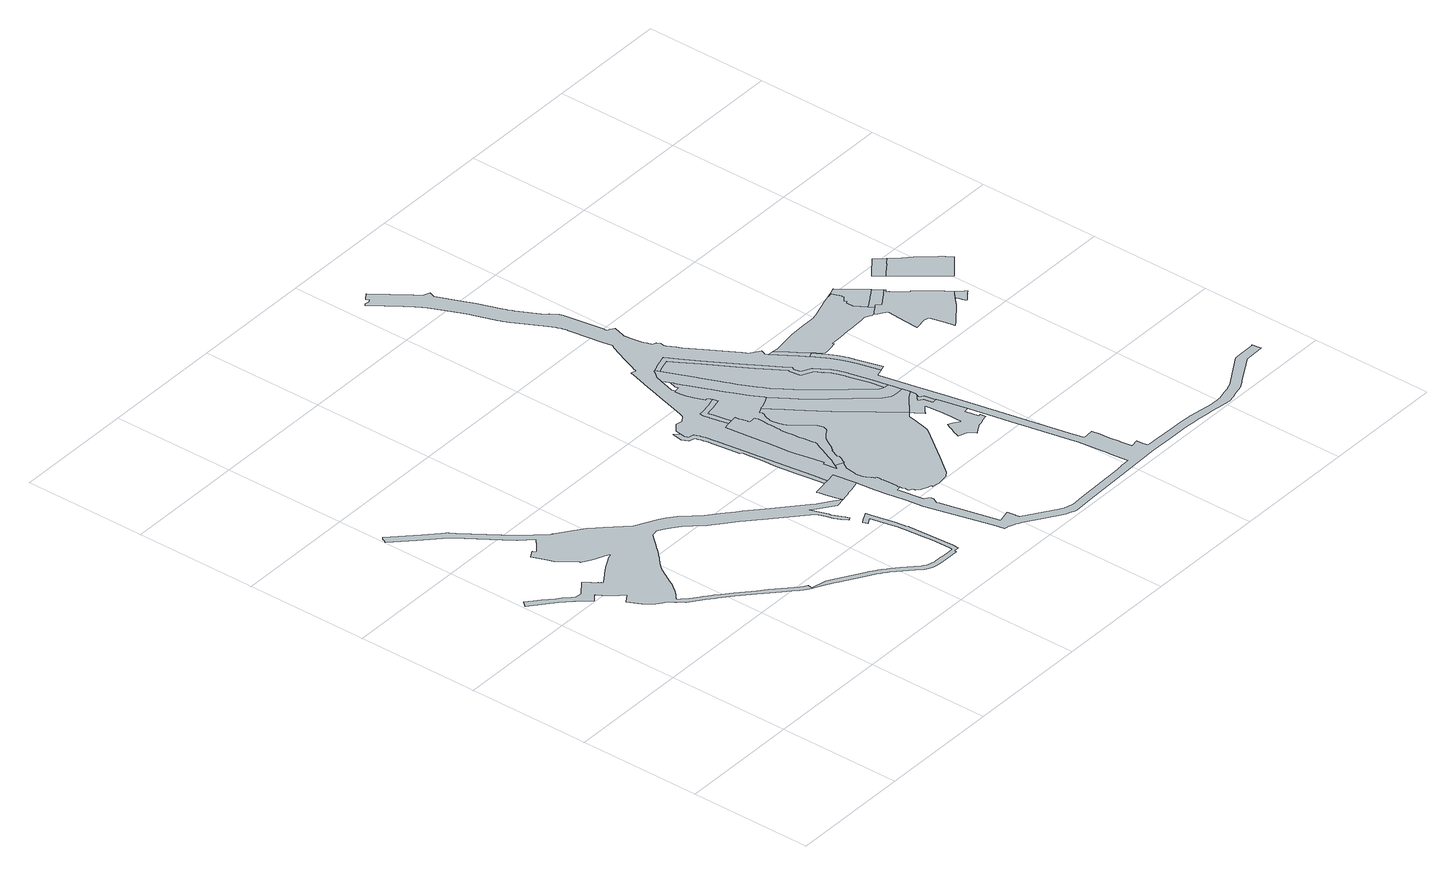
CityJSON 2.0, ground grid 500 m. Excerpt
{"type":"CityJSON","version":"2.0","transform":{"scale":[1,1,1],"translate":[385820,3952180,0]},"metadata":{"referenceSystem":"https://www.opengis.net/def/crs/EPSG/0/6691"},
"CityObjects":{
"object1":{"type":"GenericCityObject","attributes":{"class":"18","urbanPlanType":"21","prefecture":"13","city":"13100"},"geometry":[{"type":"MultiSurface","lod":"0","boundaries":[[[0,1,2,3,4,5,6,7,8,9,10,11,12,13,14,15,16,17,18,19,20,21,22,23,24,25,26,27,28,29,30,31,32,33,34,35,36,37,38,39,40,41,42,43,44,45,46,47,48,49,50,51,52,53,54,55,56,57,58,59,60,61,62,63,64,65,66,67,68,69,70,71,72,73,74,75,76,77,78,79,80,81,82,83,84,85,86,87,88,89,90,91,92,93,94,95,96,97,98,99,100,101,102,103,104,105,106,107,108,109,110,111,112,113,114,115,116,117,118,119,120,121,122,123,124,125,126,127,128,129,130,131,132,133,134,135,136,137,138,139,140,141,142,143,144,145,146,147,148,149,150,151,152,153,154,155,156,157,158,159,160,161,162,163,164,165,166,167,168,169,170,171,172,173,174,175,176,177,178,179,180,181,182,183,184,185,186,187,188,189,190,191,192,193,194,195,196,197,198,199,200,201,202,203,204,205,206,207,208,209,210,211,212,213,214,215,216,217,218,219,220,221,222,223,224,225,226,227,228,229,230,231,232,233,234,235,236,237,238,239,240,241,242,243,244,245,246,247,248,249,250,251,252,253,254,255,256,257,258,259,260,261,262,263,264,265,266,267,268,269,270,271,272,273,274,275,276,277,278,279,280,281,282,283,284,285,286,287,288,289,290,291,292,293,294,295,296,297,298,299,300,301,302,303,304,305,306,307,308,309,310,311,312,313,314,315,316,317,318,319,320,321,322,323,324,325,326,327,328,329,330,331,332,333,334,335,336,337,338,339,340,341,342,343,344,345,346,347,348,349,350,351,352,353,354,355,356,357,358,359,360,361,362,363,364,365,366,367,368,369,370,371,372,373,374,375,376,377,378,379,380,381,382,383,384,385,386,387,388,389,390,391,392,393,394,395,396,397,398,399,400,401,402,403,404,405,406,407,408,409,410,411,412,413,414,415,416,417,418,419,420,421,422,423,424,425,426,427,428,429,430,431,432,433,434,435,436,437,438,439,440,441,442,443,444,445,446,447,448,449,450,451,452,453,454,455,456,457,458,459,460,461,462,463,464,465,466,467,468,469]]]}]},
"object2":{"type":"GenericCityObject","attributes":{"class":"18","urbanPlanType":"21","prefecture":"13","city":"13100"},"geometry":[{"type":"MultiSurface","lod":"0","boundaries":[[[470,471,472,473,474,475,476,477,478,479,480,481,482,469,483,484,485,486,487,488,489,490]]]}]},
"object3":{"type":"GenericCityObject","attributes":{"class":"18","urbanPlanType":"21","prefecture":"13","city":"13100"},"geometry":[{"type":"MultiSurface","lod":"0","boundaries":[[[491,492,493,494,495,496,497,498,499,500,501,502,503,504,505,506,507,508,509,510,511,512,513,514,515,516,517,473,472,518,519,520,521,522,523,524,525,526,527,528,529,530,531,532,533,534,535,536,537,538,539,540]]]}]},
"object4":{"type":"GenericCityObject","attributes":{"class":"18","urbanPlanType":"21","prefecture":"13","city":"13100"},"geometry":[{"type":"MultiSurface","lod":"0","boundaries":[[[541,542,543,544,545,546,547,548,549,550,551,552,553,554,555,556,557,558,559,560,561,562,563,564,565,566,567,568,569,570,571,572,573,574,575,576,577,578,579,580,581,582,583,584,585,586,587,588,589,590,591,592,593,594,595,596,597,598,599,600,601,602,603,604,605,606,607,608,609,610,611,612,613,614,615,616,617,618,619,620,621,622,623,624,625,626]]]}]},
"object5":{"type":"GenericCityObject","attributes":{"class":"18","urbanPlanType":"21","prefecture":"13","city":"13100"},"geometry":[{"type":"MultiSurface","lod":"0","boundaries":[[[627,628,629,630,631,632,633,634,635,636,637,638,639,640,641,642,643,644,645,646,647,648,649,650,651,652,601,600,599,598]]]}]},
"object6":{"type":"GenericCityObject","attributes":{"class":"18","urbanPlanType":"21","prefecture":"13","city":"13100"},"geometry":[{"type":"MultiSurface","lod":"0","boundaries":[[[653,654,655,656,657,658,659,660,661,662,663,664,665,666,667,668,669,670,671,672,673,674,675,676,677,678,679,680,681,682,683,684,685,638,637,636,635,634,633,632,631,630,629,628,627,598,597,596,595,594,593,592,591,590,589,588,587,586,585,584,583,582,581,580,579,578,577,576,575,574,573,572,571,570,569,568,567,566,565,564,563,562,561,560,559,558,557,556,555,554,553,552,551,550,549,548,547,546,545,544,543,542,541,626,686,687,688,689,690,691,692,693,694,695,696,697,698,699,700,701,702,703,704,705,706,707,708,709,710,711,712,713,714,715,716,717,718,719,720,721,722,723,724,725,726,727,728,729,730,731,732,733,734,735,736,737,738,739,740,741,742,743,744,745,746,747,748,749,750,751,752,753,754,755,756,757,758,759,760,761,762,763,764,765,766,767,768,769]]]}]},
"object7":{"type":"GenericCityObject","attributes":{"class":"18","urbanPlanType":"21","prefecture":"13","city":"13100"},"geometry":[{"type":"MultiSurface","lod":"0","boundaries":[[[770,771,772,773,774,775,776,777,778,779,780,781,782,783,784,785,786,787,788,789,790,791,792,793,794,795,796,797,798,799,800,801,802,803,804,805,806,807,761,760,759,758,757,756,755,754,753,752,751,750,749,748,747,746,745,744,743,742,741,740,739,738,737,736,735,734,733,732,731,730,729,728,727,726,725,724,723,722,721,720,719,718,717,716,715,714,713,712,711,710,709,708,707,706,705,704,703,702,701,700,699,698,697,696,695,694,693,692,691,690,689,688,687,686,808,809,810,811,812,813,814,815,816,817,818,819,820,821,822,823,824,825,826,827,828,829,830,831,832,833,834,835,836,837,838,839,840,841,842,843,844,845,846,847,848,849,850,851,852,853,854,855,856,857,858,859,860,861,862,863,864,865,866,867,868,869,870,871,872]]]}]},
"object8":{"type":"GenericCityObject","attributes":{"class":"18","urbanPlanType":"21","prefecture":"13","city":"13100"},"geometry":[{"type":"MultiSurface","lod":"0","boundaries":[[[873,874,875,876,877,878,879,880,881,882,883,884,885,886,887,888,889,890,891,892,893,894,895,896,897,898,899,900,901,902,903,904,905,906,907,908,909,910,911,912,913,914,915,916,917,918,919,920,921,922,769,768,767,766,765,764,763,762,761,807,806,805,804,803,802,801,800,799,798,797,796,795,794,793,792,791,790,789,788,787,786,785,784,783,782,781,780,779,778,777,776,775,774,773,772,771,770,872,923,924,925,926,927,928,929]]]}]},
"object9":{"type":"GenericCityObject","attributes":{"class":"18","urbanPlanType":"21","prefecture":"13","city":"13100"},"geometry":[{"type":"MultiSurface","lod":"0","boundaries":[[[930,931,932,933,934,935,936,671,670,669,668,667,666,665,664,663,662,661,660,659,658,657,656,655,654,653,769,922,921,920,919,918,917,916,915,914,913,912,911,910,909,908,907,906,905,904,903,902,901,900,899,898,897,896,895,894,893,892,891,890,889,888,887,886,885,884,883,882,881,880,879,878,877,876,875,874,873,929,937,938,939,940,941,942,943,944,945,946,947,948,949,950,951,952,953,954,955,956,957,958,959,960,961,962,963,964,965,966,967,968,969,970,971,972,973,974,975,976,977,978,979,980,981,982,983,984,985,986,987,988,989,990,991,992,993,994]]]}]},
"object10":{"type":"GenericCityObject","attributes":{"class":"18","urbanPlanType":"21","prefecture":"13","city":"13100"},"geometry":[{"type":"MultiSurface","lod":"0","boundaries":[[[995,996,997,998,999,1000,1001,1002,1003,1004,1005,1006,1007,1008,1009,1010,1011,1012,1013,1014,1015,1016,1017,1018,1019,1020,1021,1022,1023,1024,1025,1026,1027,1028,1029,1030,1031,1032,1033,1034,1035,1036,1037,1038,1039,1040,1041,1042,1043,1044,1045,1046,1047,1048,994,993,992,991,990,989,988,987,986,985,984,983,982,981,980,979,978,977,976,975,974,973,972,971,970,969,968,967,966,965,964,963,962,961,960,959,958,957,956,955,954,953,952,951,950,949,948,947,946,945]]]}]},
"object11":{"type":"GenericCityObject","attributes":{"class":"18","urbanPlanType":"21","prefecture":"13","city":"13100"},"geometry":[{"type":"MultiSurface","lod":"0","boundaries":[[[1049,1050,1051,1052,1053,1054,1055,1056,1057,1058,1059,1060,1061,1062,1063,1064,1065,1066,1067,1068,1069,1070,1071,1072,1073,1074,1075,1076,1077,1078,1079,1080,1081,1082,1083,1084,1085,1086,1087,1088,1089,1090,1091,1092,1093,1094,1095,1096,1097,1098,1099,1100,1101,1102,1103,1104,1105,1106,1107,1108,1109,1110,930,994,1048,1047,1046,1045,1044,1043,1042,1041,1040,1039,1038,1037,1036,1035,1034,1033,1032,1031,1030,1029,1028,1027,1026,1025,1024,1023,1022,1021,1020,1019,1018,1017,1016,1015,1014,1013,1012,1011,1010,1009,1008,1007,1006,1005,1004,1003,1002,1001,1000,999,998,997,996,995,945,944,943,942,941,940,939]]]}]},
"object12":{"type":"GenericCityObject","attributes":{"class":"18","urbanPlanType":"21","prefecture":"13","city":"13100"},"geometry":[{"type":"MultiSurface","lod":"0","boundaries":[[[1111,928,927,926,925,924,923,872,1112,1113,1114,1115,1116,1117,1118,1119,1120,1121,1122,1123,1124,1125,1126,1127,1128,1129,1130,1131,1132,1133,1134,1135,1136,1137,1138,1139,1140,1141,1142,1143,1144,1145,1146,1147,1148,1149,1150,1151,1152,1153,1154,1155,1156,1157,1158,1159,1160,1161,1162,1163,1164,1165,1166,1167,1168,1169,1170,1171,1172]]]}]},
"object13":{"type":"GenericCityObject","attributes":{"class":"18","urbanPlanType":"21","prefecture":"13","city":"13100"},"geometry":[{"type":"MultiSurface","lod":"0","boundaries":[[[1173,1174,1175,1172,1171,1170,1169,1168,1167]]]}]},
"object14":{"type":"GenericCityObject","attributes":{"class":"18","urbanPlanType":"21","prefecture":"13","city":"13100"},"geometry":[{"type":"MultiSurface","lod":"0","boundaries":[[[1176,1177,1178,1179,1180,1181,1182,1183,1184,1185,1186]]]}]},
"object15":{"type":"GenericCityObject","attributes":{"class":"18","urbanPlanType":"21","prefecture":"13","city":"13100"},"geometry":[{"type":"MultiSurface","lod":"0","boundaries":[[[1187,1188,1189,1190,1191,1192,1193,1194,1195,1196,1197,1198,1199,1200,1201,1202,1203,1204,1205,1206,1207,1208,1209,1210,1211,1212,1213,1214,1215,1216,1217,1218,1219,1220,1221,1222,1223,1224,1225,1226,1227,1228,1229,1230,1231,1232,1233,1234,1182,1181,1180,1235,1236,1237,1238,1239,1240,1241,1242,1243,1244,1245,1246,1247,1248,1249,1250,1251,1252,1253,1254,1255,1256,1257,1258,1259,1260,1261,1262,1263,1264,1265,1266,1267,1268,1269,1270,1271,1272,1273,1274,1275,1276,1277,1278,1279,1280,1281,1282,1283,1284,1285,1286,1287,1288,1289,1290,1291]]]}]},
"object16":{"type":"GenericCityObject","attributes":{"class":"18","urbanPlanType":"21","prefecture":"13","city":"13100"},"geometry":[{"type":"MultiSurface","lod":"0","boundaries":[[[1292,1293,1294,1295,1296,1297,1298,1299,1300,1301,1302,1303,1304,1305,1306,1307,1308,1309,1310,1311,1312,1313,1314,1315,1316,1317,1318,1319,1320,1321,1322,1323,1324,1325,1326,1327,1328,1329,1330,1331,1332,1333,1334,1335,1336,1337,1338,1339,1340,1341,1342,1343,1344,1345,1346,1347,1348,1349,1350,1351,1352,1353,1354,1355,1356,1357,1358,1359,1360,1361,1362,1363,1364,1365,1366,540,539,538,537,536,535,534,533,532,531,530,529,528,527,526,525,524,523,522,521,520,519,518,472,471,470,490,1367,1368,1369,1370,1371,1372,1373,1374,1375,1376,1377,1378,1379,1380,1381,1382,1383,1384,1385,1386,1387,1388,1389,1390,1391,1392,1393,1394,1395,1396,1397,1398,1399,1400,1401,1402,1403,1404,1405,1406,1407,1408,1409,1410,1411,1412,1413,1414,1415,1416,1417,1418,1419,1420,1421,1422,1423,1424,1425,1426,1427,1428,1429,1430,1431,1432,1433,1434,1435,1436,1437,1438,1439,1440,1441,1442,1443,1444,1445,1446,1447,1448,1449,1450,1451,1452,1453,1454,1455,1456,1457,1458,1459,1460,1461,1462,1463,1464,1465,1466,1467,1468,1469,1470,1471,1472,1473,1474,1475,1476,1477,1478,1479,1291,1290,1289,1288,1287,1286,1285,1284,1283,1282,1281,1280,1279,1278,1277,1276,1275,1274,1273,1272,1271,1270,1269,1268,1267,1266,1265,1264,1263,1262,1261,1260,1259,1258,1257,1256,1255,1254,1253,1252,1251,1250,1249,1248,1247,1246,1245,1244,1243,1242,1241,1240,1239,1238,1237,1236,1235,1180,1179,1178,1177,1176,1480,1481,1482,1483,1484,1485,1486,1487,1488,1489,1490,1491,1492,1493,1494,1495,1496,1497,1498,1499,1500,1501,1502,1503,1504,1505,1506,1507,1508,1509,1510,1511,1512,1513,1514,1515,1516,1517,1518,1519,1520,1521,1522,1523,1524,1525,1526,1527,1528,1529,1530,1531,1532,1533,1534,1535],[1110,1109,1108,1107,1106,1105,1104,1103,1102,1101,1100,1099,1098,1097,1096,1095,1094,1093,1092,1091,1090,1089,1088,1087,1086,1085,1084,1083,1082,1081,1080,1079,1078,1077,1076,1075,1074,1073,1072,1071,1070,1069,1068,1067,1066,1065,1064,1063,1062,1061,1060,1059,1058,1057,1056,1055,1054,1053,1052,1051,1050,1049,939,938,937,929,928,1111,1172,1175,1174,1173,1167,1166,1165,1536,1537,1538,1539,1540,1541,1542,1543,1544,1545,1546,1547,1548,1549,1550,1551,1552,1553,1554,1555,1556,1557,1558,1559,1560,1561,1562,1563,1564,1565,1566,1567,1568,1569,1570,1571,1572,1573,1574,1575,1576,1577,1578,1579,1580,1581,1582,1583,1584,1585,1586,837,836,835,834,833,832,831,830,829,828,827,826,825,824,823,822,821,820,819,818,817,816,815,814,813,812,811,810,809,808,686,626,625,624,623,622,621,620,619,618,617,616,615,614,613,612,611,610,609,608,607,606,605,604,603,602,601,652,651,650,649,648,647,646,645,644,643,642,641,640,639,638,685,684,683,682,681,680,679,678,677,676,675,674,1587,1588,935,934,933,932,931,930]]]}]},
"object17":{"type":"GenericCityObject","attributes":{"class":"18","urbanPlanType":"21","prefecture":"13","city":"13100"},"geometry":[{"type":"MultiSurface","lod":"0","boundaries":[[[1589,1590,1591,1592,1593,1594,1595,1596,1597,1598,1599,1600,1601,1602,1603,1604,1605,1606,1607,1608,1609,1610,1611,1612,1186,1185,1184,1183,1182,1613,1614,1615,1616,1617,1618,1619,1620,1621,1622,1623,1624,1625,1626,1627,1628,1629,1630,1631,1632,1633,1634,1635,1636,1637,1638,1639,1640,1641,1642,1643,1644,1645,1646,1647,1648]]]}]},
"object18":{"type":"GenericCityObject","attributes":{"class":"18","urbanPlanType":"21","prefecture":"13","city":"13100"},"geometry":[{"type":"MultiSurface","lod":"0","boundaries":[[[1649,1650,1598,1597,1596,1595,1594,1593,1592,1591,1590,1589,1648,1651,1652,1653,1654,1655,1656,1657,1658,1659]]]}]},
"object19":{"type":"GenericCityObject","attributes":{"class":"18","urbanPlanType":"21","prefecture":"13","city":"13100"},"geometry":[{"type":"MultiSurface","lod":"0","boundaries":[[[1659,1658,1657,1656,1655,1654,1653,1652,1651,1648,1647,1660,1661,1662,1663,1664,1665,1666,1667,1668]]]}]},
"object20":{"type":"GenericCityObject","attributes":{"class":"18","urbanPlanType":"21","prefecture":"13","city":"13100"},"geometry":[{"type":"MultiSurface","lod":"0","boundaries":[[[1669,1670,1671,1672,1673,1674,1675,1676,1677,1678,1679,1680,1681,1682,1683,1684,1685,1686,1687,1688,1689,1690,1691,1692,1693,1694,1695,1696,1697,1698,1699,1700,1668,1667,1666,1665,1664,1663,1662,1661,1660,1647,1646,1645,1644,1643,1701,1702,1703,1704,1705,1706,1707,1708,1709,1710,1711,1712,1713]]]}]},
"object21":{"type":"GenericCityObject","attributes":{"class":"18","urbanPlanType":"21","prefecture":"13","city":"13100"},"geometry":[{"type":"MultiSurface","lod":"0","boundaries":[[[1714,1715,1716,1713,1712,1711,1717,1718,1719,1720,1721,1722,1723,1724,1725,1726,1727,1728,1729,1730,1731,1732,1733,1734,1735,1736,1737,1738,1739]]]}]},
"object22":{"type":"GenericCityObject","attributes":{"class":"18","urbanPlanType":"21","prefecture":"13","city":"13100"},"geometry":[{"type":"MultiSurface","lod":"0","boundaries":[[[1740,1741,1742,1743,1744,1745,1746,1747,1748,1749,1750,1751,1752,1753,1754,1755,1756,1757,1758]]]}]},
"object23":{"type":"GenericCityObject","attributes":{"class":"18","urbanPlanType":"21","prefecture":"13","city":"13100"},"geometry":[{"type":"MultiSurface","lod":"0","boundaries":[[[1759,1760,1761,1762,1763,1764,1765,1766,1767,1768,1758,1757,1756,1755,1754,1753,1752,1769,1770,1771,1772,1773,1774,1775,1776,1777,1778,1779,1780,1781,1782,1783,1784,1785,1786]]]}]}
},
"vertices":[
[1184,722,0],[1126,764,0],[1118,771,0],[998,879,0],[938,933,0],[919,949,0],[878,985,0],[844,1013,0],[834,1022,0],[805,1054,0],[769,1092,0],[737,1117,0],[713,1132,0],[628,1178,0],[556,1255,0],[518,1293,0],[514,1296,0],[504,1304,0],[467,1329,0],[421,1362,0],[416,1365,0],[414,1367,0],[412,1368,0],[411,1370,0],[408,1373,0],[327,1464,0],[202,1639,0],[188,1659,0],[182,1666,0],[171,1677,0],[105,1741,0],[101,1745,0],[22,1823,0],[20,1821,0],[16,1818,0],[11,1813,0],[11,1805,0],[4,1798,0],[84,1720,0],[150,1656,0],[162,1644,0],[166,1640,0],[171,1632,0],[249,1521,0],[274,1485,0],[303,1443,0],[349,1394,0],[321,1368,0],[308,1358,0],[294,1347,0],[284,1360,0],[257,1345,0],[257,1344,0],[275,1297,0],[288,1263,0],[301,1244,0],[308,1235,0],[340,1191,0],[340,1189,0],[341,1187,0],[345,1184,0],[346,1183,0],[362,1173,0],[377,1165,0],[418,1147,0],[422,1145,0],[431,1141,0],[440,1136,0],[442,1133,0],[429,1128,0],[427,1127,0],[425,1126,0],[424,1126,0],[416,1122,0],[405,1116,0],[397,1112,0],[373,1099,0],[354,1087,0],[351,1085,0],[343,1079,0],[334,1073,0],[316,1061,0],[313,1059,0],[305,1053,0],[303,1052,0],[300,1050,0],[295,1047,0],[291,1053,0],[288,1056,0],[284,1062,0],[275,1072,0],[267,1083,0],[253,1101,0],[248,1107,0],[231,1095,0],[230,1094,0],[212,1081,0],[194,1067,0],[169,1069,0],[144,1091,0],[132,1102,0],[115,1117,0],[98,1133,0],[78,1151,0],[55,1170,0],[29,1193,0],[24,1188,0],[16,1179,0],[12,1174,0],[113,1088,0],[114,1087,0],[116,1085,0],[117,1084,0],[119,1083,0],[121,1081,0],[122,1080,0],[124,1079,0],[125,1077,0],[127,1076,0],[128,1074,0],[129,1073,0],[131,1071,0],[132,1070,0],[134,1069,0],[135,1067,0],[137,1066,0],[138,1064,0],[139,1063,0],[141,1061,0],[142,1060,0],[144,1058,0],[145,1057,0],[146,1055,0],[148,1053,0],[149,1052,0],[150,1051,0],[171,1025,0],[177,1019,0],[189,1003,0],[191,1005,0],[202,1014,0],[219,1027,0],[222,1023,0],[229,1011,0],[233,1005,0],[233,1004,0],[234,1003,0],[244,987,0],[269,956,0],[289,935,0],[269,922,0],[258,914,0],[254,911,0],[281,861,0],[290,848,0],[298,839,0],[311,825,0],[331,808,0],[344,799,0],[348,794,0],[353,788,0],[361,777,0],[362,776,0],[365,772,0],[375,760,0],[385,747,0],[422,718,0],[440,704,0],[467,682,0],[474,676,0],[521,636,0],[550,609,0],[579,584,0],[614,552,0],[644,523,0],[683,486,0],[684,485,0],[685,484,0],[687,482,0],[688,481,0],[690,480,0],[691,479,0],[693,478,0],[694,477,0],[696,475,0],[697,474,0],[699,473,0],[700,472,0],[702,471,0],[703,470,0],[705,469,0],[706,468,0],[708,467,0],[709,465,0],[711,464,0],[713,463,0],[714,462,0],[716,461,0],[717,460,0],[719,459,0],[720,458,0],[722,457,0],[724,456,0],[725,455,0],[727,454,0],[728,453,0],[730,452,0],[732,451,0],[733,451,0],[735,450,0],[737,449,0],[738,448,0],[771,429,0],[815,404,0],[817,403,0],[916,343,0],[922,339,0],[929,335,0],[936,330,0],[942,326,0],[949,321,0],[955,316,0],[961,312,0],[967,306,0],[974,301,0],[1056,222,0],[1057,222,0],[1057,221,0],[1058,220,0],[1059,220,0],[1060,219,0],[1061,218,0],[1062,218,0],[1062,217,0],[1063,217,0],[1064,216,0],[1065,216,0],[1065,215,0],[1066,215,0],[1067,214,0],[1068,214,0],[1068,213,0],[1069,213,0],[1070,212,0],[1071,212,0],[1071,211,0],[1072,211,0],[1073,211,0],[1074,210,0],[1075,209,0],[1076,209,0],[1077,208,0],[1078,208,0],[1079,207,0],[1080,207,0],[1081,206,0],[1082,206,0],[1083,205,0],[1084,205,0],[1085,205,0],[1085,204,0],[1086,204,0],[1087,204,0],[1088,203,0],[1089,203,0],[1090,203,0],[1090,202,0],[1091,202,0],[1092,202,0],[1093,201,0],[1094,201,0],[1095,201,0],[1096,200,0],[1097,200,0],[1098,200,0],[1099,200,0],[1100,199,0],[1101,199,0],[1102,199,0],[1103,199,0],[1104,198,0],[1105,198,0],[1106,198,0],[1107,198,0],[1108,197,0],[1109,197,0],[1110,197,0],[1111,197,0],[1112,197,0],[1113,197,0],[1114,196,0],[1115,196,0],[1116,196,0],[1117,196,0],[1118,196,0],[1119,196,0],[1120,196,0],[1121,196,0],[1122,196,0],[1123,196,0],[1124,196,0],[1125,196,0],[1126,195,0],[1127,195,0],[1165,194,0],[1216,193,0],[1216,197,0],[1216,201,0],[1217,203,0],[1220,203,0],[1239,203,0],[1240,228,0],[1237,303,0],[1229,416,0],[1228,421,0],[1227,426,0],[1226,436,0],[1225,442,0],[1223,455,0],[1220,471,0],[1201,569,0],[1197,587,0],[1194,586,0],[1184,581,0],[1169,574,0],[1163,570,0],[1147,561,0],[1154,542,0],[1158,544,0],[1180,557,0],[1182,558,0],[1190,520,0],[1203,453,0],[1204,446,0],[1207,432,0],[1208,420,0],[1210,409,0],[1215,344,0],[1218,303,0],[1221,229,0],[1220,213,0],[1217,213,0],[1164,214,0],[1158,215,0],[1128,215,0],[1124,216,0],[1118,216,0],[1114,217,0],[1109,218,0],[1104,219,0],[1100,220,0],[1095,222,0],[1091,224,0],[1085,227,0],[1082,230,0],[1080,231,0],[1078,232,0],[1073,236,0],[1019,287,0],[993,312,0],[984,320,0],[969,332,0],[959,340,0],[953,344,0],[944,350,0],[932,358,0],[927,361,0],[920,365,0],[830,419,0],[792,441,0],[728,456,0],[732,474,0],[720,482,0],[712,487,0],[707,491,0],[701,496,0],[697,498,0],[692,503,0],[659,535,0],[626,568,0],[595,595,0],[564,622,0],[534,650,0],[488,690,0],[480,696,0],[475,700,0],[452,718,0],[449,721,0],[435,732,0],[433,734,0],[401,759,0],[390,773,0],[377,785,0],[387,794,0],[389,796,0],[394,801,0],[398,805,0],[400,806,0],[404,811,0],[410,816,0],[414,821,0],[415,822,0],[417,825,0],[424,833,0],[430,842,0],[432,845,0],[438,855,0],[447,872,0],[456,886,0],[458,891,0],[465,903,0],[473,916,0],[478,925,0],[480,928,0],[481,929,0],[482,932,0],[485,936,0],[487,938,0],[490,943,0],[495,948,0],[502,956,0],[514,968,0],[524,978,0],[526,980,0],[529,984,0],[534,988,0],[539,994,0],[546,1001,0],[552,1007,0],[570,1025,0],[577,1034,0],[580,1038,0],[584,1043,0],[587,1046,0],[618,1081,0],[629,1093,0],[632,1093,0],[637,1093,0],[641,1094,0],[645,1094,0],[649,1095,0],[653,1096,0],[683,1080,0],[702,1068,0],[732,1045,0],[758,1016,0],[793,978,0],[839,940,0],[880,904,0],[898,888,0],[958,834,0],[1082,723,0],[1090,699,0],[1098,676,0],[1104,656,0],[1115,632,0],[1131,609,0],[1141,614,0],[1135,629,0],[1132,635,0],[1131,637,0],[1129,642,0],[1119,665,0],[1114,678,0],[1112,686,0],[1106,704,0],[1089,756,0],[1102,744,0],[1172,693,0],[1212,701,0],
[1306,820,0],[1270,814,0],[1267,814,0],[1247,811,0],[1239,809,0],[1234,808,0],[1214,805,0],[1190,801,0],[1189,801,0],[1190,796,0],[1195,772,0],[1202,740,0],[1205,726,0],[1228,705,0],[1234,706,0],[1244,708,0],[1259,712,0],[1271,714,0],[1279,716,0],[1314,725,0],[1319,726,0],
[1146,1413,0],[1137,1371,0],[1143,1357,0],[1148,1344,0],[1172,1338,0],[1176,1326,0],[1178,1321,0],[1180,1314,0],[1181,1308,0],[1182,1305,0],[1184,1296,0],[1185,1288,0],[1187,1272,0],[1196,1204,0],[1202,1159,0],[1208,1157,0],[1209,1154,0],[1213,1122,0],[1217,1088,0],[1219,1059,0],[1220,1031,0],[1221,1010,0],[1224,988,0],[1230,941,0],[1231,939,0],[1231,936,0],[1239,875,0],[1259,874,0],[1250,943,0],[1244,990,0],[1209,1255,0],[1208,1264,0],[1207,1273,0],[1205,1291,0],[1204,1296,0],[1203,1302,0],[1202,1307,0],[1201,1313,0],[1199,1318,0],[1198,1323,0],[1196,1329,0],[1195,1334,0],[1193,1339,0],[1191,1345,0],[1189,1350,0],[1187,1353,0],[1165,1359,0],[1162,1366,0],[1159,1373,0],[1163,1392,0],
[1358,857,0],[1364,868,0],[1370,879,0],[1374,887,0],[1382,905,0],[1388,920,0],[1392,929,0],[1395,935,0],[1399,944,0],[1407,962,0],[1414,977,0],[1418,984,0],[1418,992,0],[1417,994,0],[1417,997,0],[1417,1001,0],[1416,1007,0],[1415,1017,0],[1414,1023,0],[1412,1034,0],[1412,1041,0],[1409,1056,0],[1408,1066,0],[1407,1075,0],[1405,1091,0],[1403,1105,0],[1399,1132,0],[1403,1140,0],[1403,1154,0],[1403,1164,0],[1403,1167,0],[1403,1174,0],[1403,1178,0],[1402,1182,0],[1402,1188,0],[1402,1194,0],[1402,1198,0],[1402,1199,0],[1402,1202,0],[1403,1213,0],[1404,1224,0],[1404,1226,0],[1404,1228,0],[1403,1234,0],[1403,1237,0],[1402,1242,0],[1401,1247,0],[1399,1251,0],[1392,1250,0],[1372,1247,0],[1370,1257,0],[1370,1259,0],[1369,1262,0],[1368,1267,0],[1366,1280,0],[1363,1291,0],[1361,1307,0],[1338,1303,0],[1334,1302,0],[1325,1301,0],[1319,1300,0],[1309,1298,0],[1293,1295,0],[1297,1262,0],[1297,1257,0],[1300,1229,0],[1302,1208,0],[1303,1201,0],[1306,1173,0],[1310,1145,0],[1312,1127,0],[1313,1116,0],[1315,1088,0],[1316,1082,0],[1319,1047,0],[1320,1037,0],[1323,1006,0],[1325,1000,0],[1330,973,0],[1335,947,0],[1338,933,0],[1346,891,0],[1338,889,0],[1345,835,0],[1352,846,0],[1355,853,0],
[1331,1340,0],[1328,1359,0],[1324,1376,0],[1323,1378,0],[1320,1398,0],[1326,1398,0],[1333,1400,0],[1356,1404,0],[1364,1405,0],[1368,1406,0],[1400,1415,0],[1395,1435,0],[1360,1425,0],[1359,1425,0],[1353,1424,0],[1323,1418,0],[1313,1416,0],[1307,1416,0],[1302,1416,0],[1298,1403,0],[1299,1399,0],[1300,1393,0],[1303,1377,0],[1303,1375,0],[1308,1354,0],[1311,1336,0],
[1520,1303,0],[1516,1311,0],[1512,1318,0],[1509,1325,0],[1508,1326,0],[1506,1329,0],[1503,1336,0],[1502,1336,0],[1500,1340,0],[1471,1404,0],[1460,1430,0],[1443,1469,0],[1439,1477,0],[1434,1490,0],[1404,1562,0],[1403,1564,0],[1387,1601,0],[1386,1605,0],[1382,1614,0],[1374,1586,0],[1375,1571,0],[1354,1569,0],[1350,1567,0],[1352,1539,0],[1353,1528,0],[1354,1521,0],[1364,1491,0],[1371,1471,0],[1377,1453,0],[1381,1453,0],[1385,1455,0],[1389,1456,0],[1390,1452,0],[1388,837,0],[1395,850,0],[1397,853,0],[1400,858,0],[1408,874,0],[1404,882,0],[1418,916,0],[1422,915,0],[1429,927,0],[1432,927,0],[1445,951,0],[1444,952,0],[1457,973,0],[1458,974,0],[1467,983,0],[1473,988,0],[1475,990,0],[1477,991,0],[1492,1001,0],[1500,1006,0],[1502,1007,0],[1503,1009,0],[1504,1010,0],[1505,1011,0],[1506,1014,0],[1507,1018,0],[1508,1022,0],[1509,1024,0],[1509,1026,0],[1509,1028,0],[1508,1031,0],[1508,1033,0],[1508,1035,0],[1507,1038,0],[1506,1043,0],[1505,1045,0],[1504,1047,0],[1503,1050,0],[1496,1061,0],[1487,1073,0],[1486,1075,0],[1482,1078,0],[1476,1086,0],[1475,1086,0],[1475,1087,0],[1469,1094,0],[1463,1101,0],[1457,1109,0],[1453,1115,0],[1450,1119,0],[1445,1125,0],[1444,1126,0],[1438,1137,0],[1435,1141,0],[1433,1149,0],[1431,1155,0],[1431,1158,0],[1428,1171,0],[1427,1176,0],[1424,1190,0],[1423,1194,0],[1423,1196,0],[1424,1200,0],[1424,1201,0],[1425,1205,0],[1427,1212,0],[1430,1222,0],[1430,1223,0],[1433,1228,0],[1435,1232,0],[1440,1240,0],[1441,1246,0],[1441,1248,0],[1438,1259,0],[1451,1266,0],[1460,1270,0],[1464,1272,0],[1476,1275,0],[1487,1279,0],[1494,1281,0],[1500,1284,0],[1507,1287,0],[1516,1293,0],[1522,1298,0],
[1758,857,0],[1732,891,0],[1728,897,0],[1719,909,0],[1695,940,0],[1691,946,0],[1680,960,0],[1663,983,0],[1659,987,0],[1659,988,0],[1650,998,0],[1647,1001,0],[1632,1021,0],[1626,1029,0],[1616,1042,0],[1613,1046,0],[1600,1064,0],[1592,1074,0],[1570,1107,0],[1566,1113,0],[1561,1119,0],[1546,1141,0],[1542,1147,0],[1538,1152,0],[1531,1163,0],[1524,1173,0],[1521,1178,0],[1505,1201,0],[1499,1210,0],[1493,1218,0],[1490,1222,0],[1484,1231,0],[1481,1235,0],[1478,1240,0],[1475,1245,0],[1471,1251,0],[1468,1255,0],[1465,1260,0],[1387,836,0],[1385,834,0],[1383,833,0],[1378,824,0],[1371,813,0],[1368,806,0],[1367,802,0],[1365,786,0],[1362,769,0],[1362,763,0],[1362,753,0],[1362,749,0],[1363,739,0],[1365,739,0],[1366,733,0],[1370,722,0],[1379,706,0],[1383,707,0],[1385,695,0],[1385,694,0],[1392,693,0],[1392,678,0],[1393,671,0],[1394,663,0],[1394,648,0],[1396,642,0],[1397,622,0],[1395,602,0],[1394,599,0],[1396,591,0],[1397,582,0],[1403,574,0],[1401,568,0],[1402,559,0],[1405,554,0],[1416,547,0],[1417,540,0],[1418,538,0],[1431,526,0],[1460,514,0],[1460,515,0],[1473,510,0],[1470,504,0],[1492,500,0],[1498,500,0],[1499,499,0],[1505,500,0],[1528,503,0],[1547,506,0],[1566,519,0],[1575,531,0],[1626,597,0],[1723,729,0],[1724,731,0],[1725,733,0],[1726,734,0],[1727,736,0],[1728,738,0],[1728,740,0],[1729,742,0],[1729,744,0],[1745,808,0],[1744,813,0],[1749,832,0],[1766,846,0],
[1859,954,0],[1849,953,0],[1837,953,0],[1813,953,0],[1804,956,0],[1785,968,0],[1782,970,0],[1779,972,0],[1776,974,0],[1763,989,0],[1753,1000,0],[1745,1010,0],[1744,1012,0],[1738,1019,0],[1725,1034,0],[1723,1036,0],[1722,1036,0],[1711,1050,0],[1709,1052,0],[1697,1066,0],[1696,1067,0],[1694,1069,0],[1687,1077,0],[1680,1086,0],[1678,1088,0],[1674,1093,0],[1672,1095,0],[1667,1101,0],[1655,1115,0],[1652,1118,0],[1642,1130,0],[1636,1138,0],[1630,1145,0],[1617,1161,0],[1608,1172,0],[1597,1187,0],[1587,1202,0],[1582,1208,0],[1579,1212,0],[1577,1215,0],[1576,1216,0],[1569,1227,0],[1560,1240,0],[1553,1251,0],[1551,1254,0],[1547,1260,0],[1542,1267,0],[1542,1268,0],[1533,1281,0],[1523,1297,0],[1838,905,0],[1848,912,0],[1858,917,0],[1862,919,0],[1865,921,0],[1867,922,0],[1861,954,0],
[1404,1703,0],[1399,1701,0],[1398,1699,0],[1389,1684,0],[1379,1674,0],[1369,1643,0],[1380,1619,0],[1859,964,0],[1854,993,0],[1851,1008,0],[1849,1008,0],[1848,1008,0],[1843,1008,0],[1839,1008,0],[1831,1008,0],[1829,1008,0],[1825,1008,0],[1812,1016,0],[1801,1028,0],[1798,1032,0],[1795,1035,0],[1783,1050,0],[1769,1066,0],[1758,1078,0],[1756,1081,0],[1741,1099,0],[1728,1114,0],[1715,1129,0],[1708,1138,0],[1696,1151,0],[1654,1203,0],[1642,1218,0],[1635,1228,0],[1632,1233,0],[1631,1233,0],[1627,1239,0],[1626,1242,0],[1620,1249,0],[1620,1251,0],[1607,1270,0],[1599,1281,0],[1596,1285,0],[1593,1289,0],[1588,1297,0],[1587,1299,0],[1573,1320,0],[1571,1323,0],[1570,1325,0],[1570,1326,0],[1569,1327,0],[1568,1329,0],[1566,1332,0],[1565,1335,0],[1563,1339,0],[1561,1343,0],[1554,1355,0],[1551,1361,0],[1521,1426,0],[1511,1450,0],[1509,1453,0],[1492,1493,0],[1466,1555,0],[1463,1562,0],[1425,1654,0],[1412,1685,0],
[1820,1068,0],[1801,1143,0],[1800,1148,0],[1798,1155,0],[1797,1158,0],[1797,1159,0],[1796,1162,0],[1795,1166,0],[1795,1167,0],[1794,1169,0],[1794,1170,0],[1793,1172,0],[1792,1175,0],[1791,1178,0],[1791,1179,0],[1790,1181,0],[1790,1182,0],[1789,1184,0],[1789,1185,0],[1788,1188,0],[1787,1191,0],[1786,1193,0],[1786,1194,0],[1785,1195,0],[1785,1197,0],[1783,1200,0],[1783,1201,0],[1782,1203,0],[1781,1206,0],[1780,1207,0],[1780,1209,0],[1779,1210,0],[1779,1212,0],[1778,1213,0],[1777,1214,0],[1777,1216,0],[1775,1218,0],[1766,1231,0],[1764,1233,0],[1761,1238,0],[1758,1244,0],[1754,1251,0],[1746,1263,0],[1733,1269,0],[1703,1284,0],[1695,1330,0],[1698,1337,0],[1651,1412,0],[1635,1438,0],[1600,1495,0],[1537,1600,0],[1496,1668,0],[1475,1705,0],[1433,1693,0],
[1839,1072,0],[1819,1153,0],[1817,1160,0],[1816,1163,0],[1816,1164,0],[1816,1166,0],[1815,1168,0],[1815,1169,0],[1814,1171,0],[1814,1173,0],[1813,1174,0],[1813,1176,0],[1812,1177,0],[1812,1179,0],[1811,1181,0],[1811,1182,0],[1810,1184,0],[1810,1185,0],[1809,1187,0],[1809,1188,0],[1808,1190,0],[1808,1192,0],[1807,1193,0],[1807,1195,0],[1806,1196,0],[1806,1198,0],[1805,1199,0],[1804,1201,0],[1804,1203,0],[1803,1204,0],[1803,1206,0],[1802,1207,0],[1801,1209,0],[1801,1210,0],[1800,1212,0],[1799,1213,0],[1799,1215,0],[1798,1217,0],[1797,1218,0],[1797,1220,0],[1796,1221,0],[1795,1223,0],[1795,1224,0],[1794,1226,0],[1782,1243,0],[1779,1248,0],[1775,1255,0],[1771,1261,0],[1760,1278,0],[1721,1298,0],[1716,1327,0],[1721,1338,0],[1716,1346,0],[1664,1430,0],[1650,1452,0],[1622,1497,0],[1551,1615,0],[1511,1682,0],[1494,1712,0],[1484,1729,0],[1426,1711,0],[1421,1709,0],
[1871,902,0],[1778,830,0],[1787,818,0],[1799,799,0],[1803,806,0],[1833,830,0],[1833,828,0],[1834,817,0],[1834,811,0],[1836,794,0],[1837,778,0],[1839,756,0],[1839,746,0],[1840,715,0],[1840,694,0],[1840,689,0],[1840,673,0],[1840,671,0],[1833,675,0],[1814,685,0],[1795,695,0],[1793,690,0],[1792,688,0],[1791,686,0],[1787,679,0],[1787,677,0],[1783,671,0],[1776,653,0],[1772,645,0],[1771,641,0],[1766,624,0],[1777,620,0],[1787,617,0],[1796,614,0],[1798,612,0],[1801,611,0],[1802,610,0],[1804,608,0],[1820,583,0],[1824,585,0],[1826,587,0],[1832,590,0],[1849,601,0],[1852,602,0],[1859,606,0],[1868,609,0],[1869,609,0],[1885,613,0],[1890,615,0],[1917,622,0],[1918,622,0],[1913,644,0],[1905,642,0],[1894,698,0],[1914,700,0],[1892,808,0],[1888,821,0],[1867,818,0],[1860,856,0],[1840,870,0],[1859,886,0],[1866,889,0],
[1885,827,0],[1877,868,0],[1862,879,0],
[1731,1450,0],[1768,1395,0],[1778,1381,0],[1804,1342,0],[1812,1331,0],[1822,1335,0],[1830,1339,0],[1821,1353,0],[1801,1381,0],[1786,1404,0],[1755,1449,0],
[1924,1089,0],[1926,1090,0],[1925,1093,0],[1923,1098,0],[1902,1179,0],[1900,1188,0],[1897,1197,0],[1896,1200,0],[1895,1204,0],[1894,1207,0],[1893,1211,0],[1892,1213,0],[1892,1215,0],[1891,1217,0],[1890,1219,0],[1890,1221,0],[1889,1223,0],[1888,1225,0],[1888,1226,0],[1887,1228,0],[1886,1230,0],[1886,1232,0],[1885,1234,0],[1883,1238,0],[1883,1239,0],[1882,1241,0],[1881,1245,0],[1879,1249,0],[1878,1251,0],[1877,1254,0],[1875,1258,0],[1874,1260,0],[1873,1262,0],[1872,1263,0],[1872,1265,0],[1871,1267,0],[1869,1270,0],[1868,1272,0],[1867,1274,0],[1865,1278,0],[1864,1281,0],[1863,1283,0],[1862,1285,0],[1861,1287,0],[1860,1288,0],[1859,1290,0],[1849,1307,0],[1839,1324,0],[1822,1314,0],[1832,1297,0],[1841,1280,0],[1842,1279,0],[1843,1277,0],[1844,1275,0],[1845,1274,0],[1846,1272,0],[1847,1270,0],[1848,1269,0],[1849,1267,0],[1849,1265,0],[1850,1264,0],[1851,1262,0],[1852,1260,0],[1853,1258,0],[1854,1257,0],[1854,1255,0],[1855,1253,0],[1856,1251,0],[1857,1250,0],[1858,1248,0],[1858,1246,0],[1859,1244,0],[1860,1243,0],[1861,1241,0],[1861,1239,0],[1862,1237,0],[1863,1236,0],[1863,1234,0],[1864,1232,0],[1865,1230,0],[1866,1229,0],[1866,1227,0],[1867,1225,0],[1868,1223,0],[1868,1221,0],[1869,1220,0],[1870,1218,0],[1870,1216,0],[1871,1214,0],[1871,1212,0],[1872,1211,0],[1873,1209,0],[1873,1207,0],[1874,1205,0],[1874,1203,0],[1875,1202,0],[1876,1200,0],[1876,1198,0],[1877,1196,0],[1877,1194,0],[1878,1191,0],[1881,1183,0],[1883,1174,0],[1904,1091,0],[1907,1084,0],
[1131,2785,0],[1103,2765,0],[1111,2754,0],[1098,2745,0],[1081,2749,0],[1075,2744,0],[1154,2634,0],[1177,2602,0],[1181,2596,0],[1184,2591,0],[1188,2586,0],[1191,2580,0],[1194,2575,0],[1197,2569,0],[1200,2564,0],[1203,2558,0],[1205,2552,0],[1234,2485,0],[1261,2422,0],[1266,2409,0],[1292,2332,0],[1294,2326,0],[1297,2319,0],[1299,2313,0],[1302,2306,0],[1305,2300,0],[1308,2294,0],[1311,2288,0],[1314,2282,0],[1378,2162,0],[1381,2156,0],[1384,2150,0],[1387,2143,0],[1390,2137,0],[1392,2131,0],[1395,2124,0],[1397,2118,0],[1398,2114,0],[1402,2096,0],[1402,2094,0],[1403,2093,0],[1403,2092,0],[1403,2090,0],[1403,2089,0],[1404,2087,0],[1404,2086,0],[1404,2085,0],[1404,2083,0],[1405,2082,0],[1405,2081,0],[1405,2079,0],[1405,2078,0],[1405,2076,0],[1423,1952,0],[1429,1913,0],[1423,1900,0],[1409,1869,0],[1406,1863,0],[1392,1828,0],[1375,1787,0],[1372,1780,0],[1370,1776,0],[1366,1767,0],[1361,1753,0],[1341,1759,0],[1332,1728,0],[1311,1658,0],[1308,1647,0],[1286,1572,0],[1277,1542,0],[1256,1470,0],[1251,1454,0],[1226,1438,0],[1199,1442,0],[1168,1417,0],[1329,650,0],[1335,603,0],[1347,527,0],[1359,454,0],[1423,193,0],[1432,149,0],[1441,147,0],[1446,146,0],[1453,144,0],[1456,143,0],[1462,141,0],[1467,139,0],[1473,137,0],[1477,135,0],[1484,132,0],[1488,129,0],[1492,127,0],[1497,124,0],[1564,81,0],[1635,34,0],[1649,29,0],[1664,23,0],[1670,20,0],[1680,19,0],[1756,23,0],[1863,26,0],[1967,29,0],[2130,34,0],[2220,32,0],[2311,30,0],[2350,29,0],[2376,27,0],[2386,26,0],[2416,23,0],[2443,20,0],[2465,17,0],[2497,13,0],[2503,12,0],[2526,9,0],[2552,15,0],[2576,22,0],[2613,31,0],[2639,46,0],[2647,51,0],[2711,89,0],[2727,99,0],[2732,102,0],[2762,120,0],[2840,121,0],[2843,121,0],[2842,136,0],[2839,158,0],[2837,158,0],[2837,157,0],[2755,155,0],[2755,154,0],[2742,153,0],[2741,153,0],[2741,154,0],[2623,82,0],[2618,79,0],[2613,76,0],[2608,73,0],[2603,71,0],[2598,69,0],[2593,67,0],[2588,65,0],[2583,63,0],[2578,61,0],[2572,60,0],[2561,57,0],[2559,57,0],[2537,51,0],[2531,49,0],[2525,48,0],[2520,47,0],[2514,47,0],[2508,46,0],[2503,46,0],[2497,46,0],[2491,46,0],[2485,46,0],[2480,46,0],[2474,47,0],[2395,57,0],[2372,60,0],[2324,63,0],[2266,65,0],[2188,67,0],[2139,68,0],[2136,89,0],[2133,113,0],[2100,109,0],[2100,113,0],[2094,156,0],[2093,163,0],[2093,169,0],[2090,190,0],[2087,212,0],[2084,242,0],[2079,274,0],[2034,270,0],[2033,278,0],[2021,332,0],[1925,816,0],[1916,863,0],[1911,888,0],[1903,922,0],[1897,953,0],[1891,986,0],[1875,1070,0],[1874,1075,0],[1900,1082,0],[1723,1462,0],[1727,1470,0],[1733,1484,0],[1697,1505,0],[1695,1506,0],[1680,1532,0],[1608,1650,0],[1570,1714,0],[1563,1733,0],[1544,1765,0],[1541,1770,0],[1546,1790,0],[1538,1803,0],[1523,1808,0],[1521,1811,0],[1520,1815,0],[1517,1823,0],[1515,1829,0],[1513,1835,0],[1512,1842,0],[1510,1848,0],[1509,1854,0],[1507,1861,0],[1506,1866,0],[1506,1872,0],[1499,1919,0],[1502,1928,0],[1516,1970,0],[1499,1982,0],[1489,1985,0],[1488,1992,0],[1487,1998,0],[1487,1999,0],[1466,2145,0],[1463,2163,0],[1457,2176,0],[1447,2193,0],[1438,2205,0],[1428,2216,0],[1376,2314,0],[1373,2320,0],[1370,2326,0],[1367,2331,0],[1365,2337,0],[1363,2343,0],[1360,2349,0],[1358,2355,0],[1327,2448,0],[1304,2501,0],[1270,2579,0],[1266,2589,0],[1271,2600,0],[1273,2605,0],[1275,2613,0],[1248,2624,0],[1228,2650,0],[1929,624,0],[1948,531,0],[1958,480,0],[1989,325,0],[2000,273,0],[2013,149,0],[2014,140,0],[2023,66,0],[2003,65,0],[1983,65,0],[1975,63,0],[1966,62,0],[1960,61,0],[1958,61,0],[1748,55,0],[1714,53,0],[1710,53,0],[1706,53,0],[1702,53,0],[1698,53,0],[1694,54,0],[1690,54,0],[1686,55,0],[1682,56,0],[1678,57,0],[1675,58,0],[1671,59,0],[1667,60,0],[1663,62,0],[1660,63,0],[1656,65,0],[1653,67,0],[1649,69,0],[1646,71,0],[1521,152,0],[1519,167,0],[1519,173,0],[1519,175,0],[1513,204,0],[1495,199,0],[1482,196,0],[1464,191,0],[1462,194,0],[1406,430,0],[1405,434,0],[1417,453,0],[1416,468,0],[1396,481,0],[1395,485,0],[1378,586,0],[1378,587,0],[1352,1584,0],[1364,1626,0],
[2143,1403,0],[2142,1431,0],[2151,1436,0],[2146,1446,0],[2167,1461,0],[2162,1468,0],[2166,1470,0],[2151,1506,0],[2133,1502,0],[2133,1505,0],[2131,1504,0],[2103,1496,0],[2018,1469,0],[2015,1468,0],[2010,1466,0],[2006,1466,0],[2002,1465,0],[1997,1464,0],[1993,1464,0],[1989,1464,0],[1937,1464,0],[1877,1461,0],[1849,1458,0],[1777,1448,0],[1834,1339,0],[1839,1333,0],[1843,1326,0],[1862,1301,0],[1872,1301,0],[1883,1302,0],[1897,1305,0],[1924,1310,0],[1922,1317,0],[1957,1319,0],[1989,1320,0],[2018,1322,0],[2031,1322,0],[2050,1323,0],[2096,1325,0],[2117,1327,0],[2120,1326,0],[2123,1324,0],[2125,1323,0],[2127,1322,0],[2137,1317,0],[2138,1316,0],[2139,1316,0],[2141,1315,0],[2142,1315,0],[2142,1314,0],[2144,1314,0],[2145,1314,0],[2147,1314,0],[2149,1315,0],[2152,1315,0],[2160,1320,0],[2163,1323,0],[2172,1329,0],[2185,1337,0],[2172,1357,0],
[2180,1519,0],[2160,1513,0],[2187,1366,0],[2190,1368,0],[2192,1369,0],[2205,1377,0],[2211,1381,0],[2216,1384,0],[2220,1387,0],[2243,1401,0],[2260,1413,0],
[2191,1341,0],[2198,1345,0],[2200,1347,0],[2213,1328,0],[2229,1339,0],[2235,1343,0],[2242,1347,0],[2267,1363,0],[2287,1377,0],
[2432,1180,0],[2429,1183,0],[2427,1186,0],[2420,1195,0],[2414,1204,0],[2414,1207,0],[2411,1211,0],[2402,1223,0],[2399,1227,0],[2395,1232,0],[2388,1241,0],[2372,1261,0],[2367,1267,0],[2366,1269,0],[2362,1273,0],[2359,1276,0],[2350,1288,0],[2347,1292,0],[2341,1299,0],[2338,1297,0],[2321,1317,0],[2314,1325,0],[2307,1334,0],[2299,1344,0],[2295,1349,0],[2290,1356,0],[2287,1358,0],[2287,1359,0],[2282,1365,0],[2288,1370,0],[2289,1371,0],[2291,1372,0],[2160,1302,0],[2192,1282,0],[2187,1204,0],[2185,1145,0],[2235,1153,0],[2256,1147,0],[2270,1084,0],[2276,1047,0],[2294,1059,0],[2376,1123,0],[2407,1153,0],[2427,1172,0],[2434,1177,0],
[2459,1151,0],[2446,1161,0],[2436,1174,0],[2409,1149,0],[2410,1145,0],[2414,1131,0],[2416,1124,0],[2417,1123,0],[2419,1116,0],[2422,1110,0],[2423,1111,0],[2424,1111,0],[2426,1113,0],[2427,1114,0],[2432,1117,0],[2433,1118,0],[2438,1121,0],[2438,1122,0],[2443,1125,0],[2444,1126,0],[2449,1130,0],[2452,1132,0],[2455,1135,0],[2464,1141,0],[2464,1142,0],[2466,1143,0],
[2429,1500,0],[2406,1524,0],[2384,1508,0],[2383,1507,0],[2364,1493,0],[2362,1492,0],[2356,1487,0],[2355,1486,0],[2326,1464,0],[2333,1455,0],[2338,1449,0],[2346,1439,0],[2357,1425,0],[2380,1442,0],[2383,1444,0],[2392,1451,0],[2414,1466,0],[2416,1469,0],[2441,1487,0],
[2579,1333,0],[2568,1347,0],[2564,1352,0],[2533,1389,0],[2522,1402,0],[2515,1411,0],[2511,1414,0],[2509,1416,0],[2507,1418,0],[2478,1448,0],[2363,1418,0],[2372,1406,0],[2386,1390,0],[2388,1386,0],[2392,1382,0],[2398,1374,0],[2413,1354,0],[2417,1349,0],[2434,1328,0],[2465,1289,0],[2484,1264,0],[2488,1259,0],[2498,1246,0],[2500,1244,0],[2507,1235,0],[2564,1281,0],[2595,1306,0],[2597,1308,0]
]}
